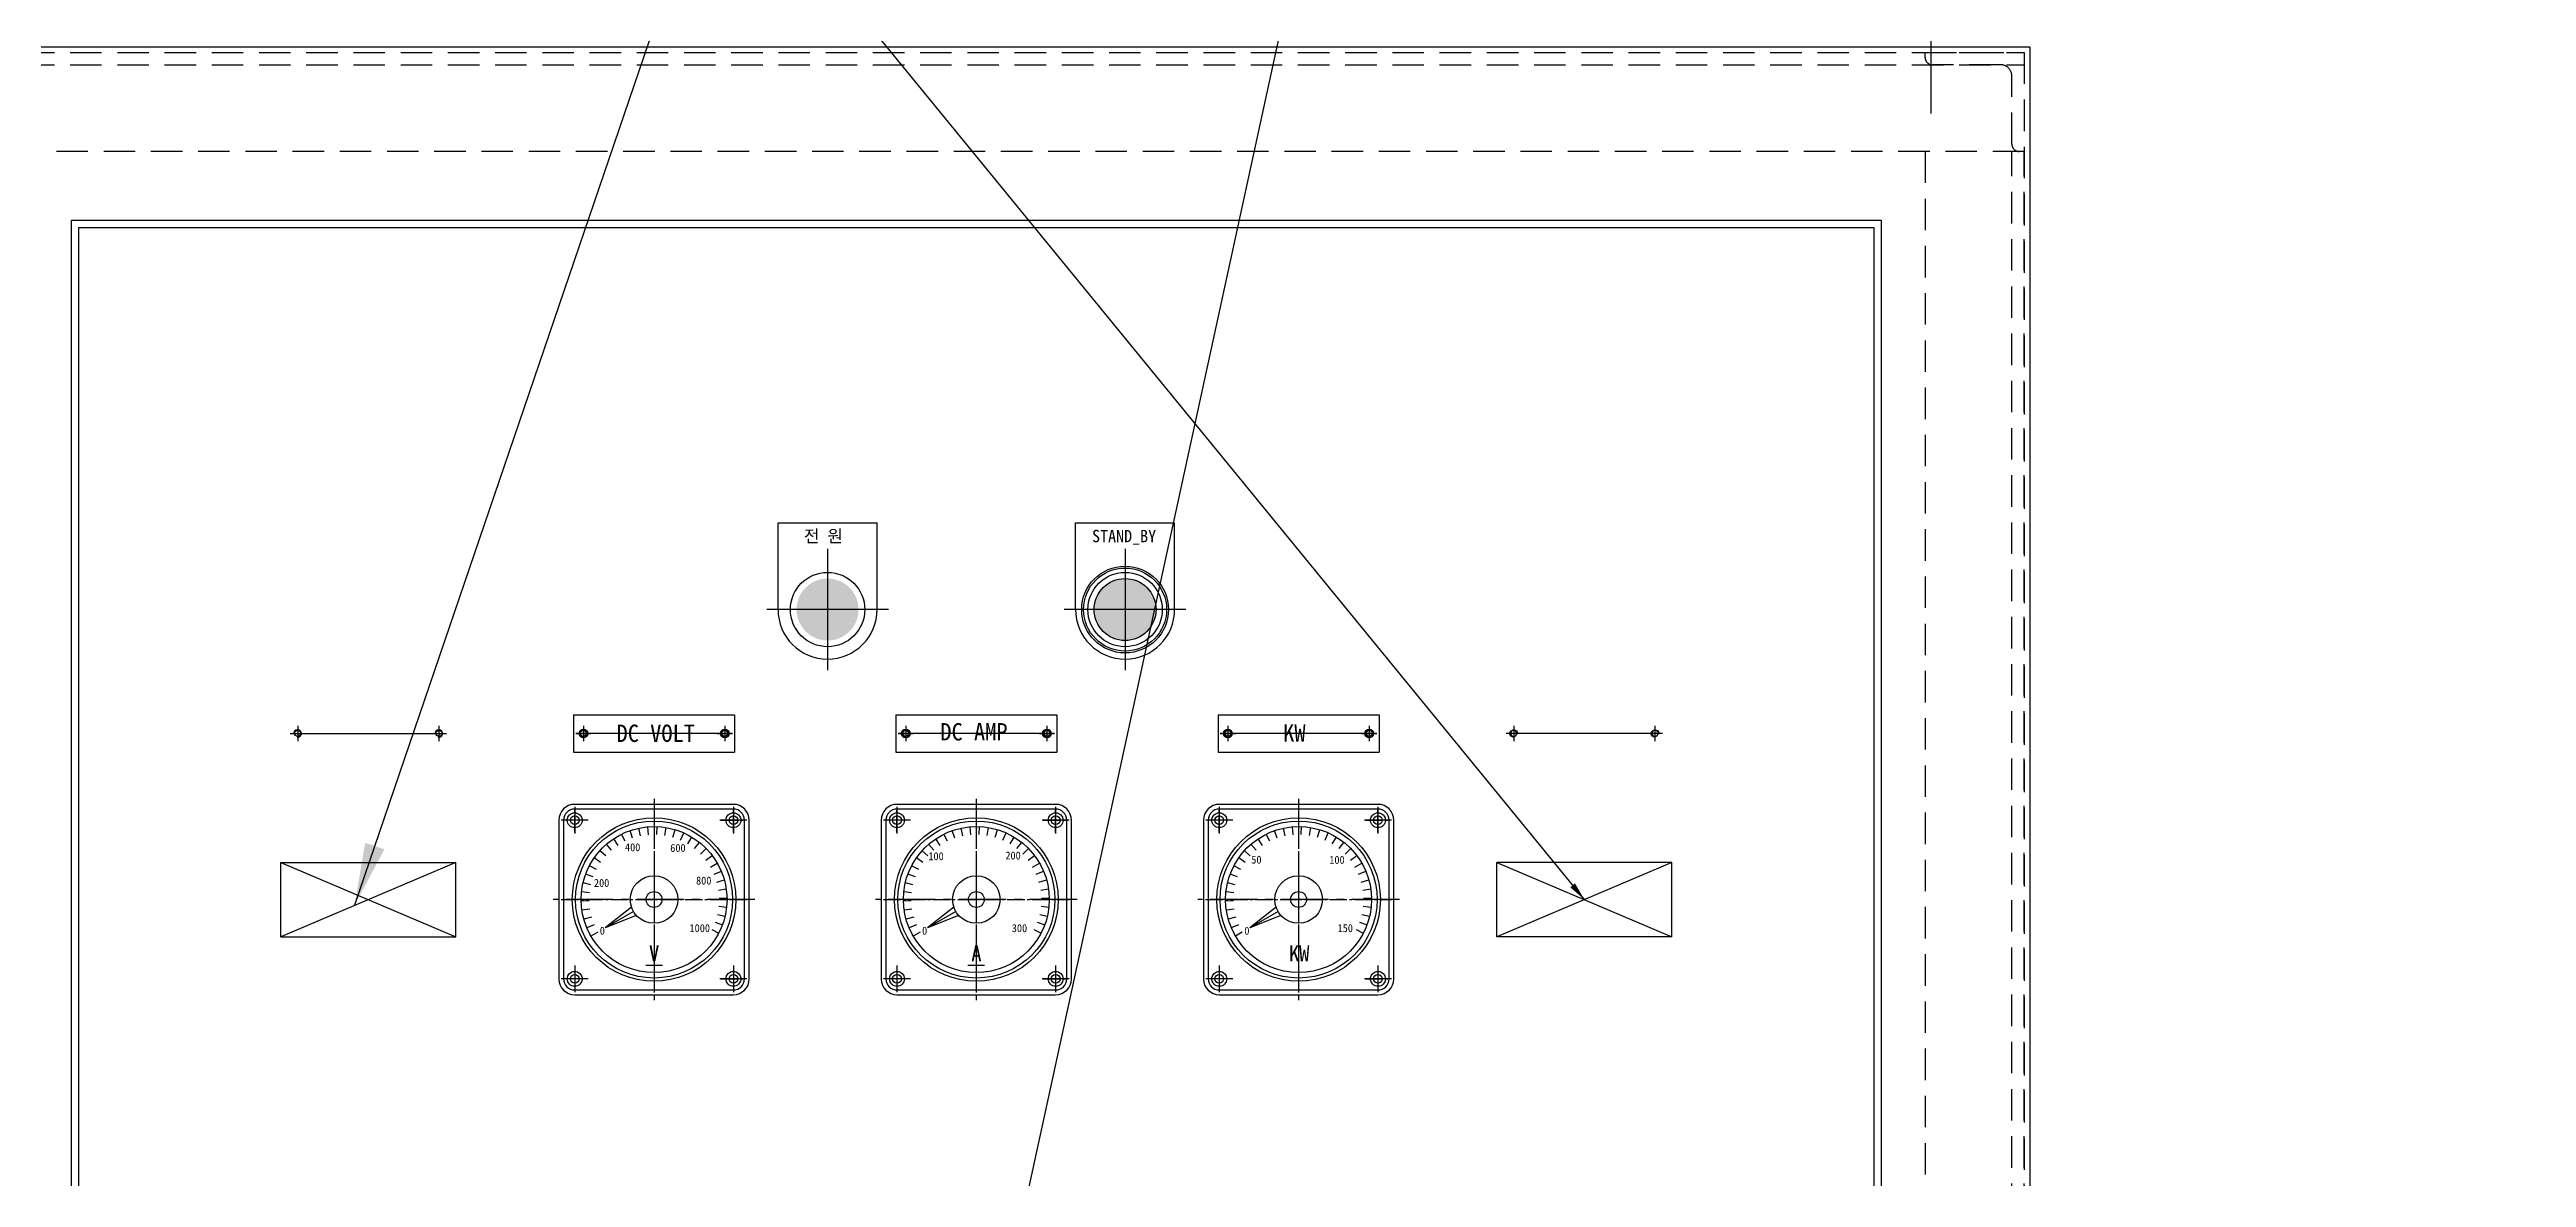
# Model space of a CAD drawing. Header units: millimetres. Extents: x -8980 to 16421, y 0 to 6237.
# Drawn here: x 11437 to 12436, y 3093 to 3548 of the extents above; entities that cross this region are included whole.
import ezdxf
from ezdxf.enums import TextEntityAlignment as Align

# ---------------------------------------------------------------- set-up
doc = ezdxf.new("R2010")
doc.units = ezdxf.units.MM
for name, pattern in [('CENTER', [50.8, 31.75, -6.35, 6.35, -6.35]), ('CENTER1', [10, 7, -1, 1, -1]), ('CENTER2', [28.575, 19.05, -3.175, 3.175, -3.175]), ('HIDDENX2', [19.05, 12.7, -6.35])]:
    doc.linetypes.add(name, pattern=pattern)
for name, color, linetype in [('4', 7, 'Continuous'), ('case', 3, 'Continuous'), ('CEN', 1, 'CENTER'), ('CENTER', 1, 'CENTER')]:
    doc.layers.add(name, color=color, linetype=linetype)
doc.styles.add('HAN', font='')
doc.styles.get("Standard").update_dxf_attribs({"font": 'ISOCP.SHX', "bigfont": 'WHGTXT.SHX'})
doc.styles.get('HAN').set_extended_font_data('GulimChe')
doc.dimstyles.new('PS-10', dxfattribs={"dimscale": 10, "dimtxt": 3.2, "dimasz": 2.5, "dimexe": 2, "dimexo": 2.5, "dimgap": 2, "dimtad": 1, "dimtoh": 1, "dimrnd": 0.05, "dimzin": 12, "dimdsep": 46, "dimtxsty": 'Standard', "dimcen": 0, "dimclrt": 2, "dimazin": 3, "dimtfac": 1, "dimtofl": 0, "dimtmove": 0, "dimatfit": 3, "dimfxl": 0, "dimtolj": 1, "dimtzin": 0, "dimarcsym": 0})
doc.dimstyles.new('PS-3', dxfattribs={"dimscale": 3, "dimtxt": 3.2, "dimasz": 2.5, "dimexe": 2, "dimexo": 2.5, "dimgap": 2, "dimtad": 1, "dimtoh": 1, "dimrnd": 0.05, "dimzin": 12, "dimdsep": 46, "dimtxsty": 'Standard', "dimcen": 0, "dimclrt": 2, "dimazin": 3, "dimtfac": 1, "dimtofl": 0, "dimtmove": 0, "dimatfit": 3, "dimfxl": 0, "dimtolj": 1, "dimtzin": 0, "dimarcsym": 0})

# ---------------------------------------------------------------- blocks, each defined once
blk = doc.blocks.new('A$C5BCB7C3E')
for p, q in [((-4, 7.5), (61, 7.5)), ((-4, 7.5), (-4, -7.5)), ((-3.08, 0), (3.08, 0)), ((0, 3.08), (0, -3.08)), ((53.92, 0), (60.08, 0)), ((57, 3.08), (57, -3.08)), ((61, 7.5), (61, -7.5)), ((-4, -7.5), (61, -7.5))]:
    blk.add_line(p, q)
for centre in [(0, 0), (57, 0)]:
    blk.add_circle(centre, 1.75)
at = {"layer": 'CEN', "color": 1, "linetype": 'CENTER'}
for p, q in [((-3.08, 0), (3.08, 0)), ((-3.08, 0), (3.08, 0)), ((0, 3.08), (0, -3.08)), ((0, 3.08), (0, -3.08)), ((0, 3.08), (0, -3.08)), ((0, 3.08), (0, -3.08)), ((53.92, 0), (60.08, 0)), ((53.92, 0), (60.08, 0)), ((53.92, 0), (60.08, 0)), ((53.92, 0), (60.08, 0)), ((57, 3.08), (57, -3.08)), ((57, 3.08), (57, -3.08)), ((57, 3.08), (57, -3.08)), ((57, 3.08), (57, -3.08))]:
    blk.add_line(p, q, dxfattribs=at)
at = {"color": 3, "style": 'HAN'}
blk.add_text('DC VOLT', height=7, dxfattribs=at).set_placement((13.36, -3.43))
blk = doc.blocks.new('A$C34360021')
for p, q in [((-4, 7.5), (61, 7.5)), ((-4, 7.5), (-4, -7.5)), ((-3.08, 0), (3.08, 0)), ((0, 3.08), (0, -3.08)), ((53.92, 0), (60.08, 0)), ((57, 3.08), (57, -3.08)), ((61, 7.5), (61, -7.5)), ((-4, -7.5), (61, -7.5))]:
    blk.add_line(p, q)
for centre in [(0, 0), (57, 0)]:
    blk.add_circle(centre, 1.75)
at = {"layer": 'CEN', "color": 1, "linetype": 'CENTER'}
for p, q in [((-3.08, 0), (3.08, 0)), ((-3.08, 0), (3.08, 0)), ((-3.08, 0), (3.08, 0)), ((-3.08, 0), (3.08, 0)), ((0, 3.08), (0, -3.08)), ((0, 3.08), (0, -3.08)), ((0, 3.08), (0, -3.08)), ((0, 3.08), (0, -3.08)), ((53.92, 0), (60.08, 0)), ((53.92, 0), (60.08, 0)), ((53.92, 0), (60.08, 0)), ((53.92, 0), (60.08, 0)), ((57, 3.08), (57, -3.08)), ((57, 3.08), (57, -3.08)), ((57, 3.08), (57, -3.08)), ((57, 3.08), (57, -3.08))]:
    blk.add_line(p, q, dxfattribs=at)
at = {"color": 3, "style": 'HAN'}
blk.add_text('DC AMP', height=7, dxfattribs=at).set_placement((13.97, -2.83))
blk = doc.blocks.new('A$C6F9E4155')
for p, q in [((-4, 7.5), (-4, -7.5)), ((-4, 7.5), (61, 7.5)), ((-3.08, 0), (3.08, 0)), ((0, 3.08), (0, -3.08)), ((53.92, 0), (60.08, 0)), ((57, 3.08), (57, -3.08)), ((61, 7.5), (61, -7.5)), ((-4, -7.5), (61, -7.5))]:
    blk.add_line(p, q)
for centre in [(0, 0), (57, 0)]:
    blk.add_circle(centre, 1.75)
at = {"layer": 'CEN', "color": 1, "linetype": 'CENTER'}
for p, q in [((-3.08, 0), (3.08, 0)), ((-3.08, 0), (3.08, 0)), ((-3.08, 0), (3.08, 0)), ((-3.08, 0), (3.08, 0)), ((0, 3.08), (0, -3.08)), ((0, 3.08), (0, -3.08)), ((0, 3.08), (0, -3.08)), ((0, 3.08), (0, -3.08)), ((53.92, 0), (60.08, 0)), ((53.92, 0), (60.08, 0)), ((53.92, 0), (60.08, 0)), ((53.92, 0), (60.08, 0)), ((57, 3.08), (57, -3.08)), ((57, 3.08), (57, -3.08)), ((57, 3.08), (57, -3.08)), ((57, 3.08), (57, -3.08))]:
    blk.add_line(p, q, dxfattribs=at)
at = {"color": 3, "style": 'HAN'}
blk.add_text('KW', height=7, dxfattribs=at).set_placement((22.26, -3.27))
blk = doc.blocks.new('A$C4862291F')
for color, points in [(7, [(-12.5, 0, 1), (12.5, 0, 1)]), (1, [(107.5, 0, 1), (132.5, 0, 1)])]:
    blk.add_hatch(color=color).paths.add_polyline_path(points)
for p, q in [((-20, 35), (20, 35)), ((-20, 0), (-20, 35)), ((20, 0), (20, 35)), ((100, 35, 0), (140, 35, 0)), ((100, 0, 0), (100, 35, 0)), ((140, 0, 0), (140, 35, 0))]:
    blk.add_line(p, q)
at = {"color": 3}
for centre in [(0, 0), (0, 0), (120, 0), (120, 0, 0), (120, 0, 0)]:
    blk.add_circle(centre, 15, dxfattribs=at)
for centre, radius in [((0, 0), 15), ((120, 0, 0), 17.5), ((120, 0, 0), 16.75), ((120, 0, 0), 15), ((120, 0, 0), 12.5)]:
    blk.add_circle(centre, radius)
at = {"color": 0}
blk.add_circle((120, 0, 0), 15, dxfattribs=at)
blk.add_circle((120, 0, 0), 15, dxfattribs=at)
blk.add_circle((120, 0, 0), 15, dxfattribs=at)
blk.add_circle((120, 0, 0), 15, dxfattribs=at)
blk.add_circle((120, 0, 0), 15, dxfattribs=at)
for centre in [(0, 0), (120, 0, 0)]:
    blk.add_arc(centre, 20, 180, 0)
at = {"layer": 'case', "color": 3}
blk.add_circle((120, 0, 0), 15, dxfattribs=at)
at = {"style": 'HAN'}
for s, p in [('전 원', (-9.58, 27.14)), ('STAND_BY', (106.68, 27.14, 0))]:
    blk.add_text(s, height=5, dxfattribs=at).set_placement(p)
blk = doc.blocks.new('A$C1517136A')
at = {"color": 1, "linetype": 'CENTER2'}
for p, q in [((0, 40.66), (0, -40.66)), ((0, 40.66), (0, -40.66)), ((0, 40.66), (0, -40.66)), ((40.66, 0), (-40.66, 0)), ((40.66, 0), (-40.66, 0)), ((40.66, 0), (-40.66, 0))]:
    blk.add_line(p, q, dxfattribs=at)
for p, q in [((-38.4, 32.29), (-38.4, -32.66)), ((-36.48, 32), (-36.48, -32)), ((32, 38.4), (-32, 38.4)), ((32, 36.48), (-32, 36.48)), ((36.48, -32, 0), (36.48, 32, 0)), ((38.4, -32, 0), (38.4, 32, 0)), ((-17.15, 19.86), (-19.24, 22.29)), ((-14.52, 21.86), (-16.29, 24.52)), ((-11.67, 23.5), (-13.09, 26.37)), ((-8.63, 24.78), (-9.68, 27.8)), ((-5.46, 25.67), (-6.12, 28.8)), ((-2.2, 26.15), (-2.46, 29.34)), ((1.1, 26.22), (1.23, 29.41)), ((4.38, 25.87), (4.91, 29.03)), ((7.58, 25.12), (8.51, 28.18)), ((10.67, 23.97), (11.97, 26.89)), ((13.59, 22.44), (15.25, 25.18)), ((16.3, 20.56), (18.29, 23.07)), ((18.75, 18.36), (21.03, 20.6)), ((-24.59, 9.15), (-27.59, 10.26)), ((-23.25, 12.16), (-26.09, 13.64)), ((-21.55, 14.98), (-24.17, 16.8)), ((-19.5, 17.56), (-21.88, 19.7)), ((20.9, 15.86), (23.45, 17.8)), ((22.72, 13.12), (25.5, 14.72)), ((24.19, 10.17), (27.14, 11.41)), ((-26.1, 2.74), (-29.28, 3.08)), ((-25.55, 5.99), (-28.66, 6.72)), ((25.27, 7.06), (28.36, 7.92)), ((25.96, 3.83), (29.12, 4.3)), ((26.23, 0.55), (29.43, 0.62)), ((-26.23, -0.55), (-29.43, -0.62)), ((-25.96, -3.83), (-29.12, -4.3)), ((-25.27, -7.06), (-28.36, -7.92)), ((24.59, -9.15), (27.59, -10.26)), ((25.55, -5.99), (28.66, -6.72)), ((26.1, -2.74), (29.28, -3.08)), ((-24.19, -10.17), (-27.14, -11.41)), ((-22.72, -13.12), (-25.5, -14.72)), ((23.25, -12.16), (26.09, -13.64)), ((-32, -36.48), (32, -36.48)), ((-32, -38.4), (32, -38.4))]:
    blk.add_line(p, q)
at = {"color": 1, "linetype": 'CENTER'}
for p, q in [((-26.58, 32), (-37.42, 32)), ((-32, 37.42), (-32, 26.58)), ((37.42, 32), (26.58, 32)), ((32, 37.42), (32, 26.58)), ((-32, -26.58), (-32, -37.42)), ((32, -26.58), (32, -37.42)), ((-26.58, -32), (-37.42, -32)), ((37.42, -32), (26.58, -32))]:
    blk.add_line(p, q, dxfattribs=at)
at = {"color": 3}
for p in [(-9.11, -3.02), (-8.31, -4.8), (-7.17, -6.38)]:
    blk.add_line(p, (-19.69, -11.37), dxfattribs=at)
for centre, radius in [((-32, 32), 1.76), ((0, 0), 31.68), ((32, 32), 1.76), ((0, 0), 29.44), ((0, 0), 9.6), ((0, 0), 3.2), ((-32, -32), 1.76), ((32, -32), 1.76)]:
    blk.add_circle(centre, radius)
blk.add_circle((0, 0), 31.68, dxfattribs=at)
blk.add_circle((0, 0), 31.68, dxfattribs=at)
blk.add_circle((0, 0), 31.68, dxfattribs=at)
for centre, radius, start, end in [((-32, 32), 6.4, 90, 180), ((-32, 32), 4.48, 90, 180), ((32, 32), 6.4, 0, 90), ((32, 32), 4.48, 0, 90), ((-32, -32), 6.4, 180, 270), ((-32, -32), 4.48, 180, 270), ((32, -32), 6.4, 270, 0), ((32, -32), 4.48, 270, 0)]:
    blk.add_arc(centre, radius, start, end)
at = {"color": 3, "style": 'HAN'}
for s, p in [('50', (-19.09, 17.69, -2066.5)), ('100', (12.38, 17.61, -2066.5)), ('150', (15.72, -9.95, -2066.5)), ('0', (-21.89, -10.98, -2066.5))]:
    blk.add_text(s, height=3.2, dxfattribs=at).set_placement(p, align=Align.TOP_LEFT)
at = {"color": 3, "insert": (-3.92, -18.55), "char_height": 6.4, "attachment_point": 1, "style": 'HAN'}
blk.add_mtext('KW', dxfattribs=at)
blk = doc.blocks.new('A$C7956288B')
at = {"color": 1, "linetype": 'CENTER2'}
for p, q in [((0, 40.66), (0, -40.66)), ((40.66, 0), (-40.66, 0))]:
    blk.add_line(p, q, dxfattribs=at)
for p, q in [((-38.4, 32.29), (-38.4, -32.66)), ((-36.48, 32), (-36.48, -32)), ((32, 38.4), (-32, 38.4)), ((32, 36.48), (-32, 36.48)), ((36.48, -32, 0), (36.48, 32, 0)), ((38.4, -32, 0), (38.4, 32, 0)), ((-17.15, 19.86), (-19.24, 22.29)), ((-14.52, 21.86), (-16.29, 24.52)), ((-11.67, 23.5), (-13.09, 26.37)), ((-8.63, 24.78), (-9.68, 27.8)), ((-5.46, 25.67), (-6.12, 28.8)), ((-2.2, 26.15), (-2.46, 29.34)), ((1.1, 26.22), (1.23, 29.41)), ((4.38, 25.87), (4.91, 29.03)), ((7.58, 25.12), (8.51, 28.18)), ((10.67, 23.97), (11.97, 26.89)), ((13.59, 22.44), (15.25, 25.18)), ((16.3, 20.56), (18.29, 23.07)), ((18.75, 18.36), (21.03, 20.6)), ((-24.59, 9.15), (-27.59, 10.26)), ((-23.25, 12.16), (-26.09, 13.64)), ((-21.55, 14.98), (-24.17, 16.8)), ((-19.5, 17.56), (-21.88, 19.7)), ((20.9, 15.86), (23.45, 17.8)), ((22.72, 13.12), (25.5, 14.72)), ((24.19, 10.17), (27.14, 11.41)), ((-26.1, 2.74), (-29.28, 3.08)), ((-25.55, 5.99), (-28.66, 6.72)), ((25.27, 7.06), (28.36, 7.92)), ((25.96, 3.83), (29.12, 4.3)), ((26.23, 0.55), (29.43, 0.62)), ((-26.23, -0.55), (-29.43, -0.62)), ((-25.96, -3.83), (-29.12, -4.3)), ((-25.27, -7.06), (-28.36, -7.92)), ((24.59, -9.15), (27.59, -10.26)), ((25.55, -5.99), (28.66, -6.72)), ((26.1, -2.74), (29.28, -3.08)), ((-24.19, -10.17), (-27.14, -11.41)), ((-22.72, -13.12), (-25.5, -14.72)), ((23.25, -12.16), (26.09, -13.64)), ((-32, -36.48), (32, -36.48)), ((-32, -38.4), (32, -38.4))]:
    blk.add_line(p, q)
at = {"color": 1, "linetype": 'CENTER'}
for p, q in [((-26.58, 32), (-37.42, 32)), ((-32, 37.42), (-32, 26.58)), ((37.42, 32), (26.58, 32)), ((32, 37.42), (32, 26.58)), ((-32, -26.58), (-32, -37.42)), ((32, -26.58), (32, -37.42)), ((-26.58, -32), (-37.42, -32)), ((37.42, -32), (26.58, -32))]:
    blk.add_line(p, q, dxfattribs=at)
at = {"color": 3}
for p, q in [((-9.11, -3.02), (-19.69, -11.37)), ((-8.31, -4.8), (-19.69, -11.37)), ((-7.17, -6.38), (-19.69, -11.37)), ((-3.36, -26.47), (3.36, -26.47))]:
    blk.add_line(p, q, dxfattribs=at)
for centre, radius in [((-32, 32), 1.76), ((0, 0), 31.68), ((32, 32), 1.76), ((0, 0), 29.44), ((0, 0), 9.6), ((0, 0), 3.2), ((-32, -32), 1.76), ((32, -32), 1.76)]:
    blk.add_circle(centre, radius)
for centre, radius, start, end in [((-32, 32), 6.4, 90, 180), ((-32, 32), 4.48, 90, 180), ((32, 32), 6.4, 0, 90), ((32, 32), 4.48, 0, 90), ((-32, -32), 6.4, 180, 270), ((-32, -32), 4.48, 180, 270), ((32, -32), 6.4, 270, 0), ((32, -32), 4.48, 270, 0)]:
    blk.add_arc(centre, radius, start, end)
at = {"color": 3, "style": 'HAN'}
for s, p in [('400', (-11.73, 22.68, -2066.5)), ('600', (6.53, 22.4, -2066.5)), ('200', (-24.25, 8.29, -2066.5)), ('800', (16.94, 9.25, -2066.5)), ('1000', (14.3, -9.95, -2066.5)), ('0', (-21.89, -10.98, -2066.5))]:
    blk.add_text(s, height=3.2, dxfattribs=at).set_placement(p, align=Align.TOP_LEFT)
at = {"color": 3, "insert": (-2.03, -18.55), "char_height": 6.4, "attachment_point": 1, "style": 'HAN'}
blk.add_mtext('V', dxfattribs=at)
blk = doc.blocks.new('A$C348D2C00')
at = {"color": 1, "linetype": 'CENTER2'}
for p, q in [((0, 40.66), (0, -40.66)), ((0, 40.66), (0, -40.66)), ((40.66, 0), (-40.66, 0)), ((40.66, 0), (-40.66, 0))]:
    blk.add_line(p, q, dxfattribs=at)
for p, q in [((-38.4, 32.29), (-38.4, -32.66)), ((-36.48, 32), (-36.48, -32)), ((32, 38.4), (-32, 38.4)), ((32, 36.48), (-32, 36.48)), ((36.48, -32, 0), (36.48, 32, 0)), ((38.4, -32, 0), (38.4, 32, 0)), ((-17.15, 19.86), (-19.24, 22.29)), ((-14.52, 21.86), (-16.29, 24.52)), ((-11.67, 23.5), (-13.09, 26.37)), ((-8.63, 24.78), (-9.68, 27.8)), ((-5.46, 25.67), (-6.12, 28.8)), ((-2.2, 26.15), (-2.46, 29.34)), ((1.1, 26.22), (1.23, 29.41)), ((4.38, 25.87), (4.91, 29.03)), ((7.58, 25.12), (8.51, 28.18)), ((10.67, 23.97), (11.97, 26.89)), ((13.59, 22.44), (15.25, 25.18)), ((16.3, 20.56), (18.29, 23.07)), ((18.75, 18.36), (21.03, 20.6)), ((-24.59, 9.15), (-27.59, 10.26)), ((-23.25, 12.16), (-26.09, 13.64)), ((-21.55, 14.98), (-24.17, 16.8)), ((-19.5, 17.56), (-21.88, 19.7)), ((20.9, 15.86), (23.45, 17.8)), ((22.72, 13.12), (25.5, 14.72)), ((24.19, 10.17), (27.14, 11.41)), ((-26.1, 2.74), (-29.28, 3.08)), ((-25.55, 5.99), (-28.66, 6.72)), ((25.27, 7.06), (28.36, 7.92)), ((25.96, 3.83), (29.12, 4.3)), ((26.23, 0.55), (29.43, 0.62)), ((-26.23, -0.55), (-29.43, -0.62)), ((-25.96, -3.83), (-29.12, -4.3)), ((-25.27, -7.06), (-28.36, -7.92)), ((24.59, -9.15), (27.59, -10.26)), ((25.55, -5.99), (28.66, -6.72)), ((26.1, -2.74), (29.28, -3.08)), ((-24.19, -10.17), (-27.14, -11.41)), ((-22.72, -13.12), (-25.5, -14.72)), ((23.25, -12.16), (26.09, -13.64)), ((-32, -36.48), (32, -36.48)), ((-32, -38.4), (32, -38.4))]:
    blk.add_line(p, q)
at = {"color": 1, "linetype": 'CENTER'}
for p, q in [((-26.58, 32), (-37.42, 32)), ((-32, 37.42), (-32, 26.58)), ((37.42, 32), (26.58, 32)), ((32, 37.42), (32, 26.58)), ((-32, -26.58), (-32, -37.42)), ((32, -26.58), (32, -37.42)), ((-26.58, -32), (-37.42, -32)), ((37.42, -32), (26.58, -32))]:
    blk.add_line(p, q, dxfattribs=at)
at = {"color": 3}
for p, q in [((-9.11, -3.02), (-19.69, -11.37)), ((-8.31, -4.8), (-19.69, -11.37)), ((-7.17, -6.38), (-19.69, -11.37)), ((-3.36, -26.47), (3.36, -26.47))]:
    blk.add_line(p, q, dxfattribs=at)
for centre, radius in [((-32, 32), 1.76), ((0, 0), 31.68), ((32, 32), 1.76), ((0, 0), 29.44), ((0, 0), 9.6), ((0, 0), 3.2), ((-32, -32), 1.76), ((32, -32), 1.76)]:
    blk.add_circle(centre, radius)
for centre, radius, start, end in [((-32, 32), 6.4, 90, 180), ((-32, 32), 4.48, 90, 180), ((32, 32), 6.4, 0, 90), ((32, 32), 4.48, 0, 90), ((-32, -32), 6.4, 180, 270), ((-32, -32), 4.48, 180, 270), ((32, -32), 6.4, 270, 0), ((32, -32), 4.48, 270, 0)]:
    blk.add_arc(centre, radius, start, end)
at = {"color": 3, "style": 'HAN'}
for s, p in [('100', (-19.36, 19.07, -2066.5)), ('200', (11.71, 19.35, -2066.5)), ('300', (14.3, -9.95, -2066.5)), ('0', (-21.89, -10.98, -2066.5))]:
    blk.add_text(s, height=3.2, dxfattribs=at).set_placement(p, align=Align.TOP_LEFT)
at = {"color": 3, "insert": (-2.03, -18.55), "char_height": 6.4, "attachment_point": 1, "style": 'HAN'}
blk.add_mtext('A', dxfattribs=at)
blk = doc.blocks.new('ASDFASFDA')
for p, q in [((-5937.27, 4208.96, 0), (-6007.77, 4178.96, 0)), ((-6007.77, 4208.96, 0), (-5937.27, 4178.96, 0))]:
    blk.add_line(p, q)
at = {"color": 3}
for p, q in [((-6007.77, 4208.96, 0), (-5937.27, 4208.96, 0)), ((-6007.77, 4178.96, 0), (-6007.77, 4208.96, 0)), ((-5937.27, 4178.96, 0), (-5937.27, 4208.96, 0)), ((-6007.77, 4178.96, 0), (-5937.27, 4178.96, 0))]:
    blk.add_line(p, q, dxfattribs=at)
for centre in [(-6001.02, 4260.96, 0), (-5944.02, 4260.96, 0)]:
    blk.add_circle(centre, 1.25, dxfattribs=at)
for centre in [(-6001.02, 4260.96, 0), (-5944.02, 4260.96, 0)]:
    blk.add_arc(centre, 1.5, 259.62912, 191.20824)
at = {"layer": 'CEN', "color": 1, "linetype": 'CENTER'}
for p, q in [((-6004.1, 4260.96, 0), (-5997.94, 4260.96, 0)), ((-6001.02, 4264.04, 0), (-6001.02, 4257.88, 0)), ((-6001.02, 4264.04, 0), (-6001.02, 4257.88, 0)), ((-5947.1, 4260.96, 0), (-5940.94, 4260.96, 0)), ((-5947.1, 4260.96, 0), (-5940.94, 4260.96, 0)), ((-5944.02, 4264.04, 0), (-5944.02, 4257.88, 0)), ((-5944.02, 4264.04, 0), (-5944.02, 4257.88, 0))]:
    blk.add_line(p, q, dxfattribs=at)
at = {"layer": 'CENTER', "linetype": 'CENTER', "ltscale": 7}
blk.add_line((-5997.94, 4260.96, 0), (-5947.1, 4260.96, 0), dxfattribs=at)

msp = doc.modelspace()

# ---------------------------------------------------------------- linework, layer by layer
at = {"color": 1}
msp.add_line((12196.083, 3608.978, 0), (12196.083, 3521.978, 0), dxfattribs=at)
at = {"color": 2, "linetype": 'HIDDENX2'}
for p, q in [((11388.383, 3541.678, 0), (12233.783, 3541.678, 0)), ((12228.783, 1801.278, 0), (12228.783, 3506.678, 0))]:
    msp.add_line(p, q, dxfattribs=at)
at = {"color": 1, "linetype": 'CENTER1'}
for p, q in [((11649.083, 3231.889, 0), (11649.083, 3241.889, 0)), ((11681.083, 3242.389, 0), (11681.083, 3167.389, 0)), ((11713.083, 3231.889, 0), (11713.083, 3241.889, 0)), ((11779.083, 3231.889, 0), (11779.083, 3241.889, 0)), ((11811.083, 3242.389, 0), (11811.083, 3167.389, 0)), ((11843.083, 3231.889, 0), (11843.083, 3241.889, 0)), ((11909.083, 3231.889, 0), (11909.083, 3241.889, 0)), ((11941.083, 3242.389, 0), (11941.083, 3167.389, 0)), ((11973.083, 3231.889, 0), (11973.083, 3241.889, 0)), ((11654.083, 3236.889, 0), (11644.083, 3236.889, 0)), ((11708.083, 3236.889, 0), (11718.083, 3236.889, 0)), ((11784.083, 3236.889, 0), (11774.083, 3236.889, 0)), ((11838.083, 3236.889, 0), (11848.083, 3236.889, 0)), ((11914.083, 3236.889, 0), (11904.083, 3236.889, 0)), ((11968.083, 3236.889, 0), (11978.083, 3236.889, 0)), ((11643.583, 3204.889, 0), (11718.583, 3204.889, 0)), ((11773.583, 3204.889, 0), (11848.583, 3204.889, 0)), ((11903.583, 3204.889, 0), (11978.583, 3204.889, 0)), ((11649.083, 3177.889, 0), (11649.083, 3167.889, 0)), ((11713.083, 3177.889, 0), (11713.083, 3167.889, 0)), ((11779.083, 3177.889, 0), (11779.083, 3167.889, 0)), ((11843.083, 3177.889, 0), (11843.083, 3167.889, 0)), ((11909.083, 3177.889, 0), (11909.083, 3167.889, 0)), ((11973.083, 3177.889, 0), (11973.083, 3167.889, 0)), ((11654.083, 3172.889, 0), (11644.083, 3172.889, 0)), ((11708.083, 3172.889, 0), (11718.083, 3172.889, 0)), ((11784.083, 3172.889, 0), (11774.083, 3172.889, 0)), ((11838.083, 3172.889, 0), (11848.083, 3172.889, 0)), ((11914.083, 3172.889, 0), (11904.083, 3172.889, 0)), ((11968.083, 3172.889, 0), (11978.083, 3172.889, 0))]:
    msp.add_line(p, q, dxfattribs=at)
at = {"color": 3, "elevation": 0}
msp.add_lwpolyline([(11386.083, 3548.978), (12236.083, 3548.978), (12236.083, 1748.978), (11386.083, 1748.978)], close=True, dxfattribs=at)
at = {"color": 2, "linetype": 'HIDDENX2', "elevation": 0}
for points in [[(11388.383, 3546.678), (12233.783, 3546.678), (12233.783, 1751.278), (11388.383, 1751.278)], [(12233.783, 3506.678), (11388.383, 3506.678), (11388.383, 3546.678), (12233.783, 3546.678)], [(12193.783, 3506.678), (12193.783, 1801.278), (12233.783, 1801.278), (12233.783, 3506.678)]]:
    msp.add_lwpolyline(points, close=True, dxfattribs=at)
msp.add_lwpolyline([(12233.783, 3546.678), (12233.783, 3506.678), (12231.783, 3506.678, -0.4142136), (12228.783, 3509.678), (12228.783, 3537.178, 0.4142136), (12224.283, 3541.678), (12196.783, 3541.678, -0.4142136), (12193.783, 3544.678), (12193.783, 3546.678)], format="xyb", close=True, dxfattribs=at)
at = {"color": 3}
for points in [[(11446.083, 3478.978), (12176.083, 3478.978), (12176.083, 1818.978), (11446.083, 1818.978)], [(12173.083, 1821.978), (11449.083, 1821.978), (11449.083, 3475.978), (12173.083, 3475.978)]]:
    msp.add_lwpolyline(points, close=True, dxfattribs=at)
for centre, radius in [((11751.083, 3321.889, 0), 15), ((11871.083, 3321.889, 0), 15), ((11652.583, 3271.889, 0), 1.25), ((11709.583, 3271.889, 0), 1.25), ((11782.583, 3271.889, 0), 1.25), ((11839.583, 3271.889, 0), 1.25), ((11912.583, 3271.889, 0), 1.25), ((11969.583, 3271.889, 0), 1.25), ((11649.083, 3236.889, 0), 3), ((11681.083, 3204.889, 0), 33), ((11713.083, 3236.889, 0), 3), ((11779.083, 3236.889, 0), 3), ((11811.083, 3204.889, 0), 33), ((11843.083, 3236.889, 0), 3), ((11909.083, 3236.889, 0), 3), ((11941.083, 3204.889, 0), 33), ((11973.083, 3236.889, 0), 3), ((11649.083, 3172.889, 0), 3), ((11713.083, 3172.889, 0), 3), ((11779.083, 3172.889, 0), 3), ((11843.083, 3172.889, 0), 3), ((11909.083, 3172.889, 0), 3), ((11973.083, 3172.889, 0), 3)]:
    msp.add_circle(centre, radius, dxfattribs=at)
for centre in [(11652.583, 3271.889, 0), (11709.583, 3271.889, 0), (11782.583, 3271.889, 0), (11839.583, 3271.889, 0), (11912.583, 3271.889, 0), (11969.583, 3271.889, 0)]:
    msp.add_arc(centre, 1.5, 348.791755, 280.370877)
at = {"layer": 'CEN', "color": 1, "linetype": 'CENTER'}
for p, q in [((11655.663, 3271.889, 0), (11649.503, 3271.889, 0)), ((11652.583, 3274.969, 0), (11652.583, 3268.81, 0)), ((11712.663, 3271.889, 0), (11706.503, 3271.889, 0)), ((11709.583, 3274.969, 0), (11709.583, 3268.81, 0)), ((11785.663, 3271.889, 0), (11779.503, 3271.889, 0)), ((11782.583, 3274.969, 0), (11782.583, 3268.81, 0)), ((11842.663, 3271.889, 0), (11836.503, 3271.889, 0)), ((11839.583, 3274.969, 0), (11839.583, 3268.81, 0)), ((11915.663, 3271.889, 0), (11909.503, 3271.889, 0)), ((11912.583, 3274.969, 0), (11912.583, 3268.81, 0)), ((11972.663, 3271.889, 0), (11966.503, 3271.889, 0)), ((11969.583, 3274.969, 0), (11969.583, 3268.81, 0))]:
    msp.add_line(p, q, dxfattribs=at)
at = {"layer": 'CENTER', "linetype": 'CENTER', "ltscale": 7}
for p, q in [((11751.083, 3346.399, 0), (11751.083, 3297.379, 0)), ((11871.083, 3346.399, 0), (11871.083, 3297.379, 0)), ((11775.593, 3321.889, 0), (11726.573, 3321.889, 0)), ((11895.593, 3321.889, 0), (11846.573, 3321.889, 0)), ((11706.503, 3271.889, 0), (11655.663, 3271.889, 0)), ((11836.503, 3271.889, 0), (11785.663, 3271.889, 0)), ((11966.503, 3271.889, 0), (11915.663, 3271.889, 0))]:
    msp.add_line(p, q, dxfattribs=at)

# ---------------------------------------------------------------- block references
for name, p in [('A$C4862291F', (11751.083, 3321.889, 0)), ('A$C5BCB7C3E', (11652.583, 3271.889, 0)), ('A$C34360021', (11782.583, 3271.889, 0)), ('A$C6F9E4155', (11912.583, 3271.889, 0)), ('ASDFASFDA', (17538.349, -989.069, 0)), ('A$C7956288B', (11681.083, 3204.889, 0)), ('A$C348D2C00', (11811.083, 3204.889, 0)), ('A$C1517136A', (11941.083, 3204.889, 0))]:
    msp.add_blockref(name, p)
at = {"xscale": -1}
msp.add_blockref('ASDFASFDA', (6083.817, -989.069, 0), dxfattribs=at)

# ---------------------------------------------------------------- leaders
at = {"color": 7}
msp.add_leader([(12056.363, 3204.836, 0), (11706.87, 3632.342, 0)], dimstyle='PS-3', override={"dimscale": 3, "dimgap": 0.625, "dimtad": 1, "dimtxsty": 'Standard', "dimclrd": 256}, dxfattribs=at)
at = {"layer": '4', "color": 7}
for points in [[(11560.377, 3202.802, 0), (11706.87, 3632.342, 0), (10899.594, 3632.342, 0)], [(11813.948, 3004.289, 0), (11950.468, 3632.342, 0), (12436.378, 3632.342, 0)]]:
    msp.add_leader(points, dimstyle='PS-10', override={"dimscale": 10, "dimgap": 2, "dimtad": 0}, dxfattribs=at)

doc.saveas('drawing.dxf')
